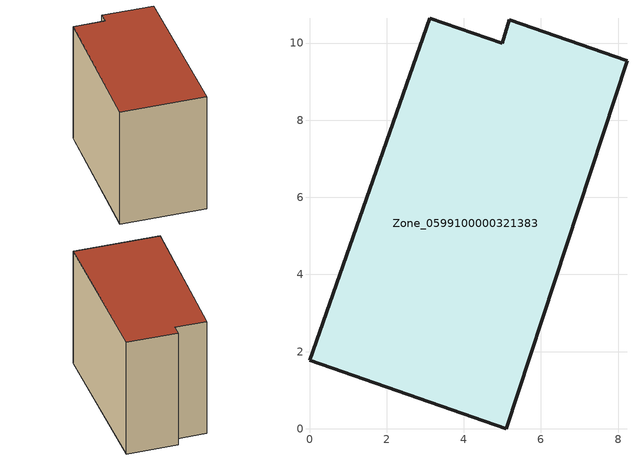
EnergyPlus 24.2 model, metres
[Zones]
Zone_0599100000321383
 floor ground (C_G): 5.1,0 0,1.77 3.12,10.64 5,9.99 5.18,10.6 8.23,9.54 z0
 wall outside (C_F): 5.18,10.6 5,9.99 3.12,10.64 0,1.77 5.1,0 8.23,9.54 5.18,10.6 z0:8.04
 roof outside (C_R): 5.1,0 8.23,9.54 5.18,10.6 5,9.99 3.12,10.64 0,1.77 z8.04
[BUILDING]
Pand.0599100000321383: North Axis=0; Terrain=City; Loads Convergence Tolerance Value=0.04; Temperature Convergence Tolerance Value=0.4; Solar Distribution=FullExterior; Maximum Number of Warmup Days=25; Minimum Number of Warmup Days=1
[Site:Location]
Rotterdam.The.Hague.AP_ZH_NLD Design_Conditions: Latitude=51.96; Longitude=4.45; Time Zone=1; Elevation=-4.5
[SITE:GROUNDTEMPERATURE:BUILDINGSURFACE]
18, 18, 18, 18, 18, 18, 18, 18, 18, 18, 18, 18
[MATERIAL] Thermal Absorptance=0.9; Solar Absorptance=0.7; Visible Absorptance=0.7
Name | Roughness | Thickness | Conductivity | Density | Specific Heat
G.TI.1992-2005 | MediumSmooth | 0.15 | 0.06 | 540 | 1210
F.TI.1992-2005 | Rough | 0.3 | 0.12 | 1920 | 840
R.TI.1992-2005 | MediumRough | 0.2 | 0.08 | 1500 | 1000
[CONSTRUCTION]
C_G: G.TI.1992-2005
C_F: F.TI.1992-2005
C_R: R.TI.1992-2005
[ZONE]
Zone_0599100000321383: Type=1; Multiplier=1; Ceiling Height=Autocalculate; Volume=Autocalculate; Floor Area=autocalculate; Part of Total Floor Area=Yes
[ZONEINFILTRATION:DESIGNFLOWRATE]
Infil_Zone_0599100000321383: Zone or ZoneList or Space or SpaceList=Zone_0599100000321383; Schedule=AlwaysOn; Design Flow Rate Calculation Method=Flow/Area; Flow Rate per Floor Area=0.0015; Constant Term Coefficient=1; Temperature Term Coefficient=0; Velocity Term Coefficient=0; Velocity Squared Term Coefficient=0
[HVACTEMPLATE:ZONE:IDEALLOADSAIRSYSTEM]
Zone_0599100000321383: Maximum Heating Supply Air Temperature=50; Minimum Cooling Supply Air Temperature=13; Maximum Heating Supply Air Humidity Ratio=0.0156; Minimum Cooling Supply Air Humidity Ratio=0.0077; Heating Limit=NoLimit; Cooling Limit=NoLimit; Dehumidification Control Type=ConstantSensibleHeatRatio; Cooling Sensible Heat Ratio=0.7; Dehumidification Setpoint=60; Humidification Control Type=None; Humidification Setpoint=30; Outdoor Air Method=None; Outdoor Air Flow Rate per Person=0.00944; Outdoor Air Flow Rate per Zone Floor Area=0; Outdoor Air Flow Rate per Zone=0; Demand Controlled Ventilation Type=None; Outdoor Air Economizer Type=NoEconomizer; Heat Recovery Type=None; Sensible Heat Recovery Effectiveness=0.7; Latent Heat Recovery Effectiveness=0.65
[ZONECONTROL:THERMOSTAT]
ThermostatControl_Zone_0599100000321383: Zone or ZoneList=Zone_0599100000321383; Control Type Schedule=DualSetpointControlType; Control 1=Thermostat_Zone_0599100000321383; Temperature Difference Between Cutout And Setpoint=0
[THERMOSTATSETPOINT:DUALSETPOINT]
Thermostat_Zone_0599100000321383: Heating Setpoint Temperature Schedule=HeatingSetpoint_Zone_0599100000321383; Cooling Setpoint Temperature Schedule=CoolingSetpoint_Zone_0599100000321383
[SCHEDULE:COMPACT]
HeatingSetpoint_Zone_0599100000321383: Through: 12/31, For: AllDays, Until: 24:00, 21
CoolingSetpoint_Zone_0599100000321383: Through: 12/31, For: AllDays, Until: 24:00, 24
DualSetpointControlType: Through: 12/31, For: AllDays, Until: 24:00, 4
AlwaysOn: Through: 12/31, For: AllDays, Until: 24:00, 1
